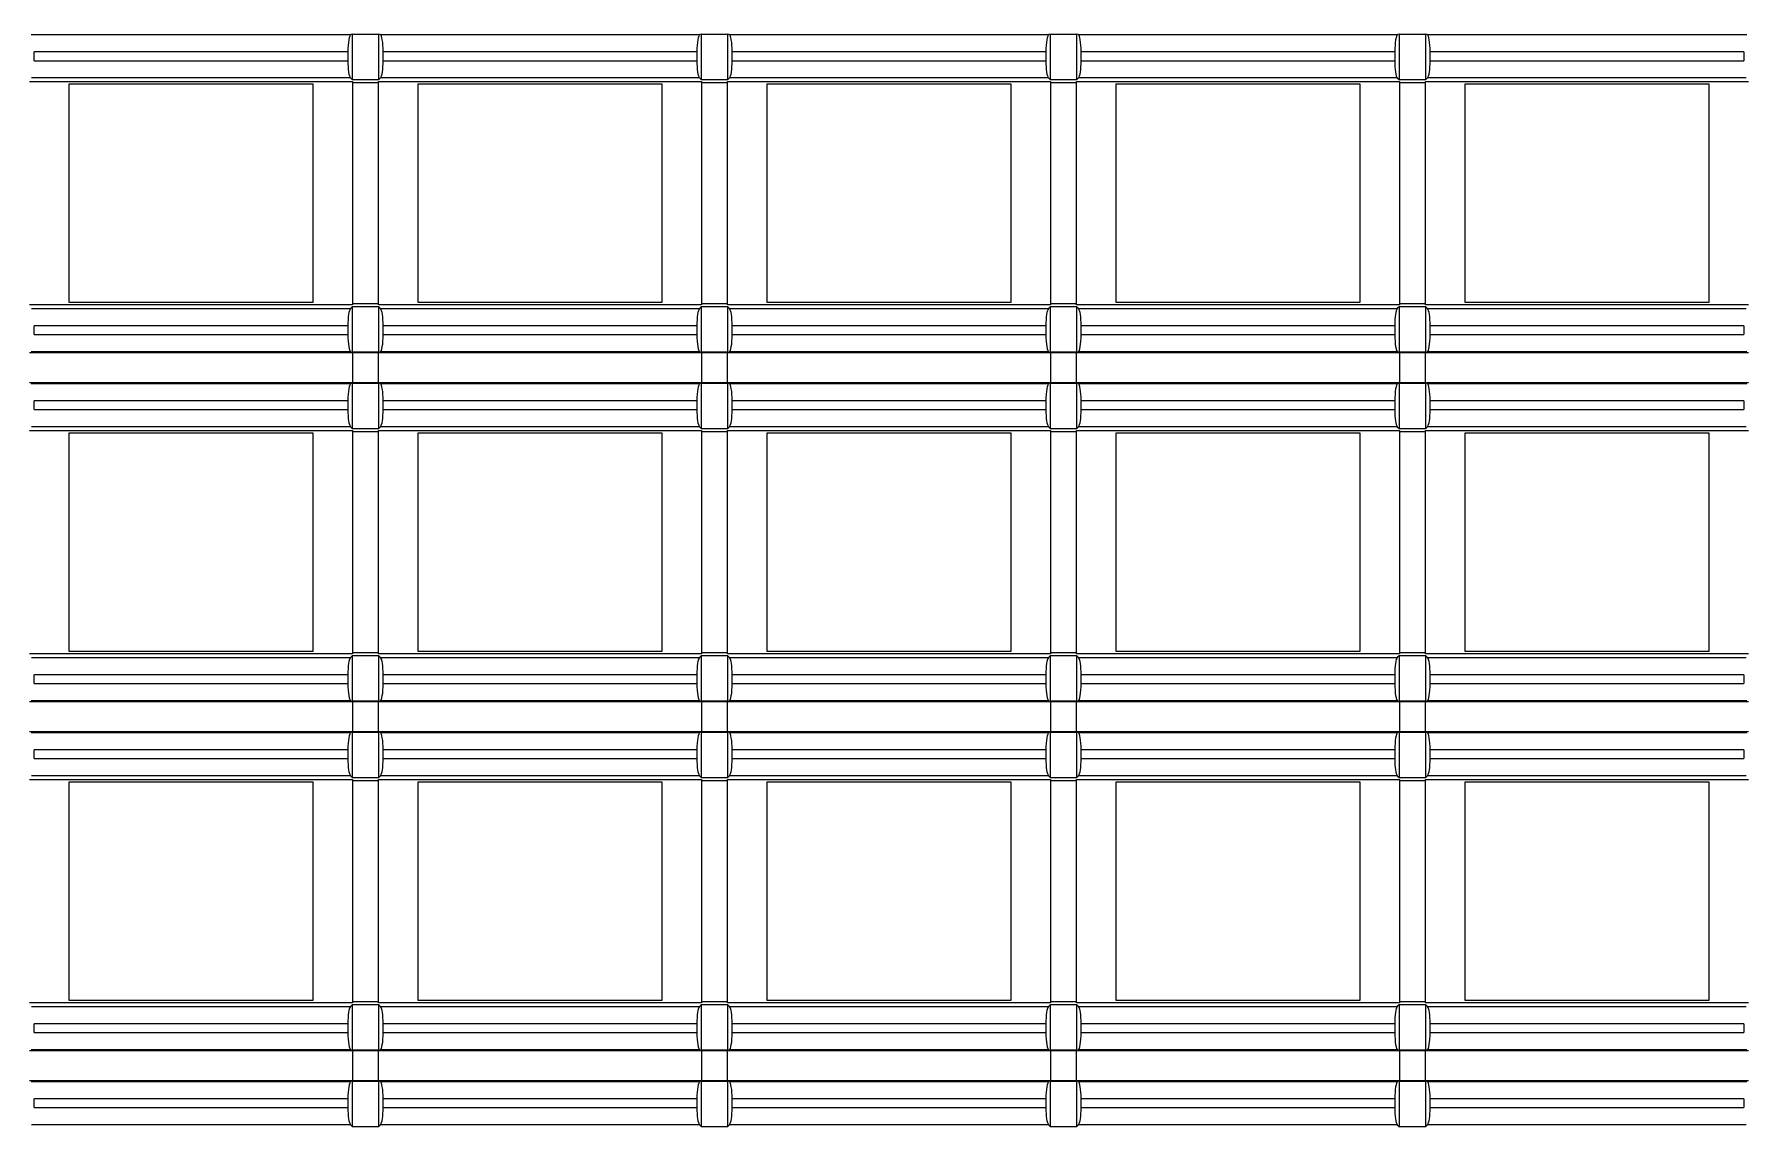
# Model space of a CAD drawing. Header units: inches. Extents: x 0 to 653, y 0 to 346.
# Drawn here: x 92.12 to 111.72, y 294.68 to 307.2 of the extents above; entities that cross this region are included whole.
import ezdxf

# ---------------------------------------------------------------- set-up
doc = ezdxf.new("R2010")
doc.units = ezdxf.units.IN
doc.header["$LTSCALE"] = 35.925693
doc.header["$MEASUREMENT"] = 0
doc.layers.add('2', color=7, linetype='CONTINUOUS')

msp = doc.modelspace()

# ---------------------------------------------------------------- linework, layer by layer
at = {"layer": '2', "color": 132, "linetype": 'Continuous', "true_color": 0x00cccc}
for p, q in [((92.09, 307.199), (95.753, 307.199)), ((95.772, 307.203), (95.753, 307.199)), ((95.772, 306.679), (95.772, 307.203)), ((95.772, 307.203), (96.072, 307.203)), ((96.072, 307.203), (96.072, 306.679)), ((96.09, 307.199), (96.072, 307.203)), ((96.09, 307.199), (99.753, 307.199)), ((99.772, 307.203), (99.753, 307.199)), ((99.772, 306.679), (99.772, 307.203)), ((99.772, 307.203), (100.072, 307.203)), ((100.072, 307.203), (100.072, 306.679)), ((100.09, 307.199), (100.072, 307.203)), ((100.09, 307.199), (103.753, 307.199)), ((103.772, 307.203), (103.753, 307.199)), ((103.772, 306.679), (103.772, 307.203)), ((103.772, 307.203), (104.072, 307.203)), ((104.072, 307.203), (104.072, 306.679)), ((104.09, 307.199), (104.072, 307.203)), ((104.09, 307.199), (107.753, 307.199)), ((107.772, 307.203), (107.753, 307.199)), ((107.772, 306.679), (107.772, 307.203)), ((107.772, 307.203), (108.072, 307.203)), ((108.072, 307.203), (108.072, 306.679)), ((108.09, 307.199), (108.072, 307.203)), ((108.09, 307.199), (111.753, 307.199)), ((92.124, 306.899), (92.124, 306.999)), ((95.719, 306.999), (92.124, 306.999)), ((92.124, 306.899), (95.719, 306.899)), ((95.719, 306.999), (95.719, 306.899)), ((96.124, 306.899), (96.124, 306.999)), ((99.719, 306.999), (96.124, 306.999)), ((96.124, 306.899), (99.719, 306.899)), ((99.719, 306.999), (99.719, 306.899)), ((100.124, 306.899), (100.124, 306.999)), ((103.719, 306.999), (100.124, 306.999)), ((100.124, 306.899), (103.719, 306.899)), ((103.719, 306.999), (103.719, 306.899)), ((104.124, 306.899), (104.124, 306.999)), ((107.719, 306.999), (104.124, 306.999)), ((104.124, 306.899), (107.719, 306.899)), ((107.719, 306.999), (107.719, 306.899)), ((108.124, 306.899), (108.124, 306.999)), ((111.719, 306.999), (108.124, 306.999)), ((108.124, 306.899), (111.719, 306.899)), ((111.719, 306.999), (111.719, 306.899)), ((92.072, 306.662), (95.772, 306.662)), ((95.749, 306.703), (92.095, 306.703)), ((95.749, 306.703), (95.772, 306.679)), ((96.072, 306.679), (95.772, 306.679)), ((95.772, 306.662), (95.772, 304.099)), ((96.072, 306.679), (96.095, 306.703)), ((96.072, 304.099), (96.072, 306.662)), ((96.072, 306.662), (99.772, 306.662)), ((99.748, 306.703), (96.095, 306.703)), ((99.748, 306.703), (99.772, 306.679)), ((100.072, 306.679), (99.772, 306.679)), ((99.772, 306.662), (99.772, 304.099)), ((100.072, 306.679), (100.095, 306.703)), ((100.072, 304.099), (100.072, 306.662)), ((100.072, 306.662), (103.772, 306.662)), ((103.748, 306.703), (100.095, 306.703)), ((103.748, 306.703), (103.772, 306.679)), ((104.072, 306.679), (103.772, 306.679)), ((103.772, 306.662), (103.772, 304.099)), ((104.072, 306.679), (104.095, 306.703)), ((104.072, 304.099), (104.072, 306.662)), ((104.072, 306.662), (107.772, 306.662)), ((107.748, 306.703), (104.095, 306.703)), ((107.748, 306.703), (107.772, 306.679)), ((108.072, 306.679), (107.772, 306.679)), ((107.772, 306.662), (107.772, 304.099)), ((108.072, 306.679), (108.095, 306.703)), ((108.072, 304.099), (108.072, 306.662)), ((108.072, 306.662), (111.772, 306.662)), ((111.748, 306.703), (108.095, 306.703)), ((92.522, 306.63), (92.522, 304.13)), ((95.322, 306.63), (92.522, 306.63)), ((95.322, 304.13), (95.322, 306.63)), ((96.072, 306.644), (95.772, 306.644)), ((96.522, 306.63), (96.522, 304.13)), ((99.322, 306.63), (96.522, 306.63)), ((99.322, 304.13), (99.322, 306.63)), ((100.072, 306.644), (99.772, 306.644)), ((100.522, 306.63), (100.522, 304.13)), ((103.322, 306.63), (100.522, 306.63)), ((103.322, 304.13), (103.322, 306.63)), ((104.072, 306.644), (103.772, 306.644)), ((104.522, 306.63), (104.522, 304.13)), ((107.322, 306.63), (104.522, 306.63)), ((107.322, 304.13), (107.322, 306.63)), ((108.072, 306.644), (107.772, 306.644)), ((108.522, 306.63), (108.522, 304.13)), ((111.322, 306.63), (108.522, 306.63)), ((111.322, 304.13), (111.322, 306.63)), ((92.522, 304.13), (95.322, 304.13)), ((95.772, 304.117), (96.072, 304.117)), ((96.522, 304.13), (99.322, 304.13)), ((99.772, 304.117), (100.072, 304.117)), ((100.522, 304.13), (103.322, 304.13)), ((103.772, 304.117), (104.072, 304.117)), ((104.522, 304.13), (107.322, 304.13)), ((107.772, 304.117), (108.072, 304.117)), ((108.522, 304.13), (111.322, 304.13)), ((95.772, 304.099), (92.072, 304.099)), ((92.095, 304.058), (95.749, 304.058)), ((95.772, 304.081), (95.749, 304.058)), ((95.772, 303.558), (95.772, 304.081)), ((95.772, 304.081), (96.072, 304.081)), ((99.772, 304.099), (96.072, 304.099)), ((96.072, 304.081), (96.072, 303.558)), ((96.095, 304.058), (96.072, 304.081)), ((96.095, 304.058), (99.748, 304.058)), ((99.772, 304.081), (99.748, 304.058)), ((99.772, 303.558), (99.772, 304.081)), ((99.772, 304.081), (100.072, 304.081)), ((103.772, 304.099), (100.072, 304.099)), ((100.072, 304.081), (100.072, 303.558)), ((100.095, 304.058), (100.072, 304.081)), ((100.095, 304.058), (103.748, 304.058)), ((103.772, 304.081), (103.748, 304.058)), ((103.772, 303.558), (103.772, 304.081)), ((103.772, 304.081), (104.072, 304.081)), ((107.772, 304.099), (104.072, 304.099)), ((104.072, 304.081), (104.072, 303.558)), ((104.095, 304.058), (104.072, 304.081)), ((104.095, 304.058), (107.748, 304.058)), ((107.772, 304.081), (107.748, 304.058)), ((107.772, 303.558), (107.772, 304.081)), ((107.772, 304.081), (108.072, 304.081)), ((111.772, 304.099), (108.072, 304.099)), ((108.072, 304.081), (108.072, 303.558)), ((108.095, 304.058), (108.072, 304.081)), ((108.095, 304.058), (111.748, 304.058)), ((92.124, 303.761), (92.124, 303.861)), ((95.719, 303.861), (92.124, 303.861)), ((92.124, 303.761), (95.719, 303.761)), ((95.719, 303.861), (95.719, 303.761)), ((96.124, 303.761), (96.124, 303.861)), ((99.719, 303.861), (96.124, 303.861)), ((96.124, 303.761), (99.719, 303.761)), ((99.719, 303.861), (99.719, 303.761)), ((100.124, 303.761), (100.124, 303.861)), ((103.719, 303.861), (100.124, 303.861)), ((100.124, 303.761), (103.719, 303.761)), ((103.719, 303.861), (103.719, 303.761)), ((104.124, 303.761), (104.124, 303.861)), ((107.719, 303.861), (104.124, 303.861)), ((104.124, 303.761), (107.719, 303.761)), ((107.719, 303.861), (107.719, 303.761)), ((108.124, 303.761), (108.124, 303.861)), ((111.719, 303.861), (108.124, 303.861)), ((108.124, 303.761), (111.719, 303.761)), ((111.719, 303.861), (111.719, 303.761)), ((92.072, 303.554), (95.772, 303.554)), ((95.753, 303.561), (92.09, 303.561)), ((95.753, 303.561), (95.772, 303.558)), ((96.072, 303.558), (95.772, 303.558)), ((95.772, 303.554), (95.772, 303.206)), ((96.072, 303.551), (95.772, 303.551)), ((96.072, 303.558), (96.09, 303.561)), ((96.072, 303.206), (96.072, 303.554)), ((96.072, 303.554), (99.772, 303.554)), ((99.753, 303.561), (96.09, 303.561)), ((99.753, 303.561), (99.772, 303.558)), ((100.072, 303.558), (99.772, 303.558)), ((99.772, 303.554), (99.772, 303.206)), ((100.072, 303.551), (99.772, 303.551)), ((100.072, 303.558), (100.09, 303.561)), ((100.072, 303.206), (100.072, 303.554)), ((100.072, 303.554), (103.772, 303.554)), ((103.753, 303.561), (100.09, 303.561)), ((103.753, 303.561), (103.772, 303.558)), ((104.072, 303.558), (103.772, 303.558)), ((103.772, 303.554), (103.772, 303.206)), ((104.072, 303.551), (103.772, 303.551)), ((104.072, 303.558), (104.09, 303.561)), ((104.072, 303.206), (104.072, 303.554)), ((104.072, 303.554), (107.772, 303.554)), ((107.753, 303.561), (104.09, 303.561)), ((107.753, 303.561), (107.772, 303.558)), ((108.072, 303.558), (107.772, 303.558)), ((107.772, 303.554), (107.772, 303.206)), ((108.072, 303.551), (107.772, 303.551)), ((108.072, 303.558), (108.09, 303.561)), ((108.072, 303.206), (108.072, 303.554)), ((108.072, 303.554), (111.772, 303.554)), ((111.753, 303.561), (108.09, 303.561)), ((95.772, 303.206), (92.072, 303.206)), ((92.09, 303.199), (95.753, 303.199)), ((95.772, 303.203), (95.753, 303.199)), ((95.772, 303.21), (96.072, 303.21)), ((95.772, 302.679), (95.772, 303.203)), ((95.772, 303.203), (96.072, 303.203)), ((99.772, 303.206), (96.072, 303.206)), ((96.072, 303.203), (96.072, 302.679)), ((96.09, 303.199), (96.072, 303.203)), ((96.09, 303.199), (99.753, 303.199)), ((99.772, 303.203), (99.753, 303.199)), ((99.772, 303.21), (100.072, 303.21)), ((99.772, 302.679), (99.772, 303.203)), ((99.772, 303.203), (100.072, 303.203)), ((103.772, 303.206), (100.072, 303.206)), ((100.072, 303.203), (100.072, 302.679)), ((100.09, 303.199), (100.072, 303.203)), ((100.09, 303.199), (103.753, 303.199)), ((103.772, 303.203), (103.753, 303.199)), ((103.772, 303.21), (104.072, 303.21)), ((103.772, 302.679), (103.772, 303.203)), ((103.772, 303.203), (104.072, 303.203)), ((107.772, 303.206), (104.072, 303.206)), ((104.072, 303.203), (104.072, 302.679)), ((104.09, 303.199), (104.072, 303.203)), ((104.09, 303.199), (107.753, 303.199)), ((107.772, 303.203), (107.753, 303.199)), ((107.772, 303.21), (108.072, 303.21)), ((107.772, 302.679), (107.772, 303.203)), ((107.772, 303.203), (108.072, 303.203)), ((111.772, 303.206), (108.072, 303.206)), ((108.072, 303.203), (108.072, 302.679)), ((108.09, 303.199), (108.072, 303.203)), ((108.09, 303.199), (111.753, 303.199)), ((92.124, 302.9), (92.124, 302.999)), ((95.719, 302.999), (92.124, 302.999)), ((95.719, 302.999), (95.719, 302.9)), ((96.124, 302.9), (96.124, 302.999)), ((99.719, 302.999), (96.124, 302.999)), ((99.719, 302.999), (99.719, 302.9)), ((100.124, 302.9), (100.124, 302.999)), ((103.719, 302.999), (100.124, 302.999)), ((103.719, 302.999), (103.719, 302.9)), ((104.124, 302.9), (104.124, 302.999)), ((107.719, 302.999), (104.124, 302.999)), ((107.719, 302.999), (107.719, 302.9)), ((108.124, 302.9), (108.124, 302.999)), ((111.719, 302.999), (108.124, 302.999)), ((111.719, 302.999), (111.719, 302.9)), ((92.124, 302.9), (95.719, 302.9)), ((96.124, 302.9), (99.719, 302.9)), ((100.124, 302.9), (103.719, 302.9)), ((104.124, 302.9), (107.719, 302.9)), ((108.124, 302.9), (111.719, 302.9)), ((92.072, 302.662), (95.772, 302.662)), ((95.749, 302.703), (92.095, 302.703)), ((92.522, 302.63), (92.522, 300.13)), ((95.322, 302.63), (92.522, 302.63)), ((95.322, 300.13), (95.322, 302.63)), ((95.749, 302.703), (95.772, 302.679)), ((96.072, 302.679), (95.772, 302.679)), ((95.772, 302.662), (95.772, 300.099)), ((96.072, 302.644), (95.772, 302.644)), ((96.072, 302.679), (96.095, 302.703)), ((96.072, 300.099), (96.072, 302.662)), ((96.072, 302.662), (99.772, 302.662)), ((99.748, 302.703), (96.095, 302.703)), ((96.522, 302.63), (96.522, 300.13)), ((99.322, 302.63), (96.522, 302.63)), ((99.322, 300.13), (99.322, 302.63)), ((99.748, 302.703), (99.772, 302.679)), ((100.072, 302.679), (99.772, 302.679)), ((99.772, 302.662), (99.772, 300.099)), ((100.072, 302.644), (99.772, 302.644)), ((100.072, 302.679), (100.095, 302.703)), ((100.072, 300.099), (100.072, 302.662)), ((100.072, 302.662), (103.772, 302.662)), ((103.748, 302.703), (100.095, 302.703)), ((100.522, 302.63), (100.522, 300.13)), ((103.322, 302.63), (100.522, 302.63)), ((103.322, 300.13), (103.322, 302.63)), ((103.748, 302.703), (103.772, 302.679)), ((104.072, 302.679), (103.772, 302.679)), ((103.772, 302.662), (103.772, 300.099)), ((104.072, 302.644), (103.772, 302.644)), ((104.072, 302.679), (104.095, 302.703)), ((104.072, 300.099), (104.072, 302.662)), ((104.072, 302.662), (107.772, 302.662)), ((107.748, 302.703), (104.095, 302.703)), ((104.522, 302.63), (104.522, 300.13)), ((107.322, 302.63), (104.522, 302.63)), ((107.322, 300.13), (107.322, 302.63)), ((107.748, 302.703), (107.772, 302.679)), ((108.072, 302.679), (107.772, 302.679)), ((107.772, 302.662), (107.772, 300.099)), ((108.072, 302.644), (107.772, 302.644)), ((108.072, 302.679), (108.095, 302.703)), ((108.072, 300.099), (108.072, 302.662)), ((108.072, 302.662), (111.772, 302.662)), ((111.748, 302.703), (108.095, 302.703)), ((108.522, 302.63), (108.522, 300.13)), ((111.322, 302.63), (108.522, 302.63)), ((111.322, 300.13), (111.322, 302.63)), ((95.772, 300.099), (92.072, 300.099)), ((92.095, 300.058), (95.749, 300.058)), ((92.522, 300.13), (95.322, 300.13)), ((95.772, 300.081), (95.749, 300.058)), ((95.772, 300.117), (96.072, 300.117)), ((95.772, 299.558), (95.772, 300.081)), ((95.772, 300.081), (96.072, 300.081)), ((99.772, 300.099), (96.072, 300.099)), ((96.072, 300.081), (96.072, 299.558)), ((96.095, 300.058), (96.072, 300.081)), ((96.095, 300.058), (99.748, 300.058)), ((96.522, 300.13), (99.322, 300.13)), ((99.772, 300.081), (99.748, 300.058)), ((99.772, 300.117), (100.072, 300.117)), ((99.772, 299.558), (99.772, 300.081)), ((99.772, 300.081), (100.072, 300.081)), ((103.772, 300.099), (100.072, 300.099)), ((100.072, 300.081), (100.072, 299.558)), ((100.095, 300.058), (100.072, 300.081)), ((100.095, 300.058), (103.748, 300.058)), ((100.522, 300.13), (103.322, 300.13)), ((103.772, 300.081), (103.748, 300.058)), ((103.772, 300.117), (104.072, 300.117)), ((103.772, 299.558), (103.772, 300.081)), ((103.772, 300.081), (104.072, 300.081)), ((107.772, 300.099), (104.072, 300.099)), ((104.072, 300.081), (104.072, 299.558)), ((104.095, 300.058), (104.072, 300.081)), ((104.095, 300.058), (107.748, 300.058)), ((104.522, 300.13), (107.322, 300.13)), ((107.772, 300.081), (107.748, 300.058)), ((107.772, 300.117), (108.072, 300.117)), ((107.772, 299.558), (107.772, 300.081)), ((107.772, 300.081), (108.072, 300.081)), ((111.772, 300.099), (108.072, 300.099)), ((108.072, 300.081), (108.072, 299.558)), ((108.095, 300.058), (108.072, 300.081)), ((108.095, 300.058), (111.748, 300.058)), ((108.522, 300.13), (111.322, 300.13)), ((92.124, 299.761), (92.124, 299.861)), ((95.719, 299.861), (92.124, 299.861)), ((95.719, 299.861), (95.719, 299.761)), ((96.124, 299.761), (96.124, 299.861)), ((99.719, 299.861), (96.124, 299.861)), ((99.719, 299.861), (99.719, 299.761)), ((100.124, 299.761), (100.124, 299.861)), ((103.719, 299.861), (100.124, 299.861)), ((103.719, 299.861), (103.719, 299.761)), ((104.124, 299.761), (104.124, 299.861)), ((107.719, 299.861), (104.124, 299.861)), ((107.719, 299.861), (107.719, 299.761)), ((108.124, 299.761), (108.124, 299.861)), ((111.719, 299.861), (108.124, 299.861)), ((111.719, 299.861), (111.719, 299.761)), ((92.124, 299.761), (95.719, 299.761)), ((96.124, 299.761), (99.719, 299.761)), ((100.124, 299.761), (103.719, 299.761)), ((104.124, 299.761), (107.719, 299.761)), ((108.124, 299.761), (111.719, 299.761)), ((92.072, 299.554), (95.772, 299.554)), ((95.753, 299.562), (92.09, 299.562)), ((95.753, 299.562), (95.772, 299.558)), ((96.072, 299.558), (95.772, 299.558)), ((95.772, 299.554), (95.772, 299.206)), ((96.072, 299.551), (95.772, 299.551)), ((96.072, 299.558), (96.09, 299.562)), ((96.072, 299.206), (96.072, 299.554)), ((96.072, 299.554), (99.772, 299.554)), ((99.753, 299.562), (96.09, 299.562)), ((99.753, 299.562), (99.772, 299.558)), ((100.072, 299.558), (99.772, 299.558)), ((99.772, 299.554), (99.772, 299.206)), ((100.072, 299.551), (99.772, 299.551)), ((100.072, 299.558), (100.09, 299.562)), ((100.072, 299.206), (100.072, 299.554)), ((100.072, 299.554), (103.772, 299.554)), ((103.753, 299.562), (100.09, 299.562)), ((103.753, 299.562), (103.772, 299.558)), ((104.072, 299.558), (103.772, 299.558)), ((103.772, 299.554), (103.772, 299.206)), ((104.072, 299.551), (103.772, 299.551)), ((104.072, 299.558), (104.09, 299.562)), ((104.072, 299.206), (104.072, 299.554)), ((104.072, 299.554), (107.772, 299.554)), ((107.753, 299.562), (104.09, 299.562)), ((107.753, 299.562), (107.772, 299.558)), ((108.072, 299.558), (107.772, 299.558)), ((107.772, 299.554), (107.772, 299.206)), ((108.072, 299.551), (107.772, 299.551)), ((108.072, 299.558), (108.09, 299.562)), ((108.072, 299.206), (108.072, 299.554)), ((108.072, 299.554), (111.772, 299.554)), ((111.753, 299.562), (108.09, 299.562)), ((95.772, 299.206), (92.072, 299.206)), ((92.09, 299.199), (95.753, 299.199)), ((95.772, 299.203), (95.753, 299.199)), ((95.772, 299.21), (96.072, 299.21)), ((95.772, 298.679), (95.772, 299.203)), ((95.772, 299.203), (96.072, 299.203)), ((99.772, 299.206), (96.072, 299.206)), ((96.072, 299.203), (96.072, 298.679)), ((96.09, 299.199), (96.072, 299.203)), ((96.09, 299.199), (99.753, 299.199)), ((99.772, 299.203), (99.753, 299.199)), ((99.772, 299.21), (100.072, 299.21)), ((99.772, 298.679), (99.772, 299.203)), ((99.772, 299.203), (100.072, 299.203)), ((103.772, 299.206), (100.072, 299.206)), ((100.072, 299.203), (100.072, 298.679)), ((100.09, 299.199), (100.072, 299.203)), ((100.09, 299.199), (103.753, 299.199)), ((103.772, 299.203), (103.753, 299.199)), ((103.772, 299.21), (104.072, 299.21)), ((103.772, 298.679), (103.772, 299.203)), ((103.772, 299.203), (104.072, 299.203)), ((107.772, 299.206), (104.072, 299.206)), ((104.072, 299.203), (104.072, 298.679)), ((104.09, 299.199), (104.072, 299.203)), ((104.09, 299.199), (107.753, 299.199)), ((107.772, 299.203), (107.753, 299.199)), ((107.772, 299.21), (108.072, 299.21)), ((107.772, 298.679), (107.772, 299.203)), ((107.772, 299.203), (108.072, 299.203)), ((111.772, 299.206), (108.072, 299.206)), ((108.072, 299.203), (108.072, 298.679)), ((108.09, 299.199), (108.072, 299.203)), ((108.09, 299.199), (111.753, 299.199)), ((92.124, 298.9), (92.124, 298.999)), ((95.719, 298.999), (92.124, 298.999)), ((92.124, 298.9), (95.719, 298.9)), ((95.719, 298.999), (95.719, 298.9)), ((96.124, 298.9), (96.124, 298.999)), ((99.719, 298.999), (96.124, 298.999)), ((96.124, 298.9), (99.719, 298.9)), ((99.719, 298.999), (99.719, 298.9)), ((100.124, 298.9), (100.124, 298.999)), ((103.719, 298.999), (100.124, 298.999)), ((100.124, 298.9), (103.719, 298.9)), ((103.719, 298.999), (103.719, 298.9)), ((104.124, 298.9), (104.124, 298.999)), ((107.719, 298.999), (104.124, 298.999)), ((104.124, 298.9), (107.719, 298.9)), ((107.719, 298.999), (107.719, 298.9)), ((108.124, 298.9), (108.124, 298.999)), ((111.719, 298.999), (108.124, 298.999)), ((108.124, 298.9), (111.719, 298.9)), ((111.719, 298.999), (111.719, 298.9)), ((92.072, 298.662), (95.772, 298.662)), ((95.749, 298.703), (92.095, 298.703)), ((92.522, 298.63), (92.522, 296.13)), ((95.322, 298.63), (92.522, 298.63)), ((95.322, 296.13), (95.322, 298.63)), ((95.749, 298.703), (95.772, 298.679)), ((96.072, 298.679), (95.772, 298.679)), ((95.772, 298.662), (95.772, 296.099)), ((96.072, 298.644), (95.772, 298.644)), ((96.072, 298.679), (96.095, 298.703)), ((96.072, 296.099), (96.072, 298.662)), ((96.072, 298.662), (99.772, 298.662)), ((99.748, 298.703), (96.095, 298.703)), ((96.522, 298.63), (96.522, 296.13)), ((99.322, 298.63), (96.522, 298.63)), ((99.322, 296.13), (99.322, 298.63)), ((99.748, 298.703), (99.772, 298.679)), ((100.072, 298.679), (99.772, 298.679)), ((99.772, 298.662), (99.772, 296.099)), ((100.072, 298.644), (99.772, 298.644)), ((100.072, 298.679), (100.095, 298.703)), ((100.072, 296.099), (100.072, 298.662)), ((100.072, 298.662), (103.772, 298.662)), ((103.748, 298.703), (100.095, 298.703)), ((100.522, 298.63), (100.522, 296.13)), ((103.322, 298.63), (100.522, 298.63)), ((103.322, 296.13), (103.322, 298.63)), ((103.748, 298.703), (103.772, 298.679)), ((104.072, 298.679), (103.772, 298.679)), ((103.772, 298.662), (103.772, 296.099)), ((104.072, 298.644), (103.772, 298.644)), ((104.072, 298.679), (104.095, 298.703)), ((104.072, 296.099), (104.072, 298.662)), ((104.072, 298.662), (107.772, 298.662)), ((107.748, 298.703), (104.095, 298.703)), ((104.522, 298.63), (104.522, 296.13)), ((107.322, 298.63), (104.522, 298.63)), ((107.322, 296.13), (107.322, 298.63)), ((107.748, 298.703), (107.772, 298.679)), ((108.072, 298.679), (107.772, 298.679)), ((107.772, 298.662), (107.772, 296.099)), ((108.072, 298.644), (107.772, 298.644)), ((108.072, 298.679), (108.095, 298.703)), ((108.072, 296.099), (108.072, 298.662)), ((108.072, 298.662), (111.772, 298.662)), ((111.748, 298.703), (108.095, 298.703)), ((108.522, 298.63), (108.522, 296.13)), ((111.322, 298.63), (108.522, 298.63)), ((111.322, 296.13), (111.322, 298.63)), ((95.772, 296.099), (92.072, 296.099)), ((92.522, 296.13), (95.322, 296.13)), ((95.772, 296.081), (95.749, 296.058)), ((95.772, 296.117), (96.072, 296.117)), ((95.772, 295.558), (95.772, 296.081)), ((95.772, 296.081), (96.072, 296.081)), ((99.772, 296.099), (96.072, 296.099)), ((96.072, 296.081), (96.072, 295.558)), ((96.095, 296.058), (96.072, 296.081)), ((96.522, 296.13), (99.322, 296.13)), ((99.772, 296.081), (99.748, 296.058)), ((99.772, 296.117), (100.072, 296.117)), ((99.772, 295.558), (99.772, 296.081)), ((99.772, 296.081), (100.072, 296.081)), ((103.772, 296.099), (100.072, 296.099)), ((100.072, 296.081), (100.072, 295.558)), ((100.095, 296.058), (100.072, 296.081)), ((100.522, 296.13), (103.322, 296.13)), ((103.772, 296.081), (103.748, 296.058)), ((103.772, 296.117), (104.072, 296.117)), ((103.772, 295.558), (103.772, 296.081)), ((103.772, 296.081), (104.072, 296.081)), ((107.772, 296.099), (104.072, 296.099)), ((104.072, 296.081), (104.072, 295.558)), ((104.095, 296.058), (104.072, 296.081)), ((104.522, 296.13), (107.322, 296.13)), ((107.772, 296.081), (107.748, 296.058)), ((107.772, 296.117), (108.072, 296.117)), ((107.772, 295.558), (107.772, 296.081)), ((107.772, 296.081), (108.072, 296.081)), ((111.772, 296.099), (108.072, 296.099)), ((108.072, 296.081), (108.072, 295.558)), ((108.095, 296.058), (108.072, 296.081)), ((108.522, 296.13), (111.322, 296.13)), ((92.095, 296.058), (95.749, 296.058)), ((96.095, 296.058), (99.748, 296.058)), ((100.095, 296.058), (103.748, 296.058)), ((104.095, 296.058), (107.748, 296.058)), ((108.095, 296.058), (111.748, 296.058)), ((92.124, 295.761), (92.124, 295.861)), ((95.719, 295.861), (92.124, 295.861)), ((92.124, 295.761), (95.719, 295.761)), ((95.719, 295.861), (95.719, 295.761)), ((96.124, 295.761), (96.124, 295.861)), ((99.719, 295.861), (96.124, 295.861)), ((96.124, 295.761), (99.719, 295.761)), ((99.719, 295.861), (99.719, 295.761)), ((100.124, 295.761), (100.124, 295.861)), ((103.719, 295.861), (100.124, 295.861)), ((100.124, 295.761), (103.719, 295.761)), ((103.719, 295.861), (103.719, 295.761)), ((104.124, 295.761), (104.124, 295.861)), ((107.719, 295.861), (104.124, 295.861)), ((104.124, 295.761), (107.719, 295.761)), ((107.719, 295.861), (107.719, 295.761)), ((108.124, 295.761), (108.124, 295.861)), ((111.719, 295.861), (108.124, 295.861)), ((108.124, 295.761), (111.719, 295.761)), ((111.719, 295.861), (111.719, 295.761)), ((92.072, 295.554), (95.772, 295.554)), ((95.753, 295.562), (92.09, 295.562)), ((95.753, 295.562), (95.772, 295.558)), ((96.072, 295.558), (95.772, 295.558)), ((95.772, 295.554), (95.772, 295.206)), ((96.072, 295.551), (95.772, 295.551)), ((96.072, 295.558), (96.09, 295.562)), ((96.072, 295.206), (96.072, 295.554)), ((96.072, 295.554), (99.772, 295.554)), ((99.753, 295.562), (96.09, 295.562)), ((99.753, 295.562), (99.772, 295.558)), ((100.072, 295.558), (99.772, 295.558)), ((99.772, 295.554), (99.772, 295.206)), ((100.072, 295.551), (99.772, 295.551)), ((100.072, 295.558), (100.09, 295.562)), ((100.072, 295.206), (100.072, 295.554)), ((100.072, 295.554), (103.772, 295.554)), ((103.753, 295.562), (100.09, 295.562)), ((103.753, 295.562), (103.772, 295.558)), ((104.072, 295.558), (103.772, 295.558)), ((103.772, 295.554), (103.772, 295.206)), ((104.072, 295.551), (103.772, 295.551)), ((104.072, 295.558), (104.09, 295.562)), ((104.072, 295.206), (104.072, 295.554)), ((104.072, 295.554), (107.772, 295.554)), ((107.753, 295.562), (104.09, 295.562)), ((107.753, 295.562), (107.772, 295.558)), ((108.072, 295.558), (107.772, 295.558)), ((107.772, 295.554), (107.772, 295.206)), ((108.072, 295.551), (107.772, 295.551)), ((108.072, 295.558), (108.09, 295.562)), ((108.072, 295.206), (108.072, 295.554)), ((108.072, 295.554), (111.772, 295.554)), ((111.753, 295.562), (108.09, 295.562)), ((95.772, 295.206), (92.072, 295.206)), ((92.09, 295.199), (95.753, 295.199)), ((95.772, 295.203), (95.753, 295.199)), ((95.772, 295.21), (96.072, 295.21)), ((95.772, 294.679), (95.772, 295.203)), ((95.772, 295.203), (96.072, 295.203)), ((99.772, 295.206), (96.072, 295.206)), ((96.072, 295.203), (96.072, 294.679)), ((96.09, 295.199), (96.072, 295.203)), ((96.09, 295.199), (99.753, 295.199)), ((99.772, 295.203), (99.753, 295.199)), ((99.772, 295.21), (100.072, 295.21)), ((99.772, 294.679), (99.772, 295.203)), ((99.772, 295.203), (100.072, 295.203)), ((103.772, 295.206), (100.072, 295.206)), ((100.072, 295.203), (100.072, 294.679)), ((100.09, 295.199), (100.072, 295.203)), ((100.09, 295.199), (103.753, 295.199)), ((103.772, 295.203), (103.753, 295.199)), ((103.772, 295.21), (104.072, 295.21)), ((103.772, 294.679), (103.772, 295.203)), ((103.772, 295.203), (104.072, 295.203)), ((107.772, 295.206), (104.072, 295.206)), ((104.072, 295.203), (104.072, 294.679)), ((104.09, 295.199), (104.072, 295.203)), ((104.09, 295.199), (107.753, 295.199)), ((107.772, 295.203), (107.753, 295.199)), ((107.772, 295.21), (108.072, 295.21)), ((107.772, 294.679), (107.772, 295.203)), ((107.772, 295.203), (108.072, 295.203)), ((111.772, 295.206), (108.072, 295.206)), ((108.072, 295.203), (108.072, 294.679)), ((108.09, 295.199), (108.072, 295.203)), ((108.09, 295.199), (111.753, 295.199)), ((92.124, 294.9), (92.124, 294.999)), ((95.719, 294.999), (92.124, 294.999)), ((95.719, 294.999), (95.719, 294.9)), ((96.124, 294.9), (96.124, 294.999)), ((99.719, 294.999), (96.124, 294.999)), ((99.719, 294.999), (99.719, 294.9)), ((100.124, 294.9), (100.124, 294.999)), ((103.719, 294.999), (100.124, 294.999)), ((103.719, 294.999), (103.719, 294.9)), ((104.124, 294.9), (104.124, 294.999)), ((107.719, 294.999), (104.124, 294.999)), ((107.719, 294.999), (107.719, 294.9)), ((108.124, 294.9), (108.124, 294.999)), ((111.719, 294.999), (108.124, 294.999)), ((111.719, 294.999), (111.719, 294.9)), ((92.124, 294.9), (95.719, 294.9)), ((96.124, 294.9), (99.719, 294.9)), ((100.124, 294.9), (103.719, 294.9)), ((104.124, 294.9), (107.719, 294.9)), ((108.124, 294.9), (111.719, 294.9)), ((95.749, 294.703), (92.095, 294.703)), ((95.749, 294.703), (95.772, 294.679)), ((96.072, 294.679), (95.772, 294.679)), ((96.072, 294.679), (96.095, 294.703)), ((99.748, 294.703), (96.095, 294.703)), ((99.748, 294.703), (99.772, 294.679)), ((100.072, 294.679), (99.772, 294.679)), ((100.072, 294.679), (100.095, 294.703)), ((103.748, 294.703), (100.095, 294.703)), ((103.748, 294.703), (103.772, 294.679)), ((104.072, 294.679), (103.772, 294.679)), ((104.072, 294.679), (104.095, 294.703)), ((107.748, 294.703), (104.095, 294.703)), ((107.748, 294.703), (107.772, 294.679)), ((108.072, 294.679), (107.772, 294.679)), ((108.072, 294.679), (108.095, 294.703)), ((111.748, 294.703), (108.095, 294.703))]:
    msp.add_line(p, q, dxfattribs=at)
for centre, start_param, end_param in [((95.755, 306.999), 0.034907, 1.570796), ((96.089, 306.999), -1.570796, -0.034907), ((99.755, 306.999), 0.034907, 1.570796), ((100.089, 306.999), -1.570796, -0.034907), ((103.755, 306.999), 0.034907, 1.570796), ((104.089, 306.999), -1.570796, -0.034907), ((107.754, 306.999), 0.034907, 1.570796), ((108.089, 306.999), -1.570796, -0.034907), ((95.755, 306.899), 1.570796, 2.96706), ((96.089, 306.899), -2.96706, -1.570796), ((99.755, 306.899), -4.712389, -3.316126), ((100.089, 306.899), -2.96706, -1.570796), ((103.755, 306.899), -4.712389, -3.316126), ((104.089, 306.899), -2.96706, -1.570796), ((107.754, 306.899), -4.712389, -3.316126), ((108.089, 306.899), -2.96706, -1.570796), ((95.755, 303.861), 0.174533, 1.570796), ((96.089, 303.861), -1.570796, -0.174533), ((99.755, 303.861), 0.174533, 1.570796), ((100.089, 303.861), -1.570796, -0.174533), ((103.755, 303.861), 0.174533, 1.570796), ((104.089, 303.861), -1.570796, -0.174533), ((107.754, 303.861), 0.174533, 1.570796), ((108.089, 303.861), -1.570796, -0.174533), ((95.755, 303.761), 1.570796, 3.106686), ((96.089, 303.761), -3.106686, -1.570796), ((99.755, 303.761), 1.570796, 3.106686), ((100.089, 303.761), -3.106686, -1.570796), ((103.755, 303.761), -4.712389, -3.176499), ((104.089, 303.761), -3.106686, -1.570796), ((107.754, 303.761), -4.712389, -3.176499), ((108.089, 303.761), -3.106686, -1.570796), ((95.755, 302.999), 0.034907, 1.570796), ((96.089, 302.999), -1.570796, -0.034907), ((99.755, 302.999), 0.034907, 1.570796), ((100.089, 302.999), -1.570796, -0.034907), ((103.755, 302.999), 0.034907, 1.570796), ((104.089, 302.999), -1.570796, -0.034907), ((107.754, 302.999), 0.034907, 1.570796), ((108.089, 302.999), -1.570796, -0.034907), ((95.755, 302.9), 1.570796, 2.96706), ((96.089, 302.9), -2.96706, -1.570796), ((99.755, 302.9), -4.712389, -3.316126), ((100.089, 302.9), -2.96706, -1.570796), ((103.755, 302.9), -4.712389, -3.316126), ((104.089, 302.9), -2.96706, -1.570796), ((107.754, 302.9), -4.712389, -3.316126), ((108.089, 302.9), -2.96706, -1.570796), ((95.755, 299.861), 0.174533, 1.570796), ((96.089, 299.861), -1.570796, -0.174533), ((99.755, 299.861), 0.174533, 1.570796), ((100.089, 299.861), -1.570796, -0.174533), ((103.755, 299.861), 0.174533, 1.570796), ((104.089, 299.861), -1.570796, -0.174533), ((107.754, 299.861), 0.174533, 1.570796), ((108.089, 299.861), -1.570796, -0.174533), ((95.755, 299.761), 1.570796, 3.106686), ((96.089, 299.761), -3.106686, -1.570796), ((99.755, 299.761), 1.570796, 3.106686), ((100.089, 299.761), -3.106686, -1.570796), ((103.755, 299.761), -4.712389, -3.176499), ((104.089, 299.761), -3.106686, -1.570796), ((107.754, 299.761), -4.712389, -3.176499), ((108.089, 299.761), -3.106686, -1.570796), ((95.755, 298.999), 0.034907, 1.570796), ((96.089, 298.999), -1.570796, -0.034907), ((99.755, 298.999), 0.034907, 1.570796), ((100.089, 298.999), -1.570796, -0.034907), ((103.755, 298.999), 0.034907, 1.570796), ((104.089, 298.999), -1.570796, -0.034907), ((107.754, 298.999), 0.034907, 1.570796), ((108.089, 298.999), -1.570796, -0.034907), ((95.755, 298.9), 1.570796, 2.96706), ((96.089, 298.9), -2.96706, -1.570796), ((99.755, 298.9), 1.570796, 2.96706), ((100.089, 298.9), -2.96706, -1.570796), ((103.755, 298.9), -4.712389, -3.316126), ((104.089, 298.9), -2.96706, -1.570796), ((107.754, 298.9), -4.712389, -3.316126), ((108.089, 298.9), -2.96706, -1.570796), ((95.755, 295.861), 0.174533, 1.570796), ((96.089, 295.861), -1.570796, -0.174533), ((99.755, 295.861), 0.174533, 1.570796), ((100.089, 295.861), -1.570796, -0.174533), ((103.755, 295.861), 0.174533, 1.570796), ((104.089, 295.861), -1.570796, -0.174533), ((107.754, 295.861), 0.174533, 1.570796), ((108.089, 295.861), -1.570796, -0.174533), ((95.755, 295.761), 1.570796, 3.106686), ((96.089, 295.761), -3.106686, -1.570796), ((99.755, 295.761), 1.570796, 3.106686), ((100.089, 295.761), -3.106686, -1.570796), ((103.755, 295.761), -4.712389, -3.176499), ((104.089, 295.761), -3.106686, -1.570796), ((107.754, 295.761), -4.712389, -3.176499), ((108.089, 295.761), -3.106686, -1.570796), ((95.755, 294.999), 0.034907, 1.570796), ((96.089, 294.999), -1.570796, -0.034907), ((99.755, 294.999), 0.034907, 1.570796), ((100.089, 294.999), -1.570796, -0.034907), ((103.755, 294.999), 0.034907, 1.570796), ((104.089, 294.999), -1.570796, -0.034907), ((107.754, 294.999), 0.034907, 1.570796), ((108.089, 294.999), -1.570796, -0.034907), ((95.755, 294.9), 1.570796, 2.96706), ((96.089, 294.9), -2.96706, -1.570796), ((99.755, 294.9), 1.570796, 2.96706), ((100.089, 294.9), -2.96706, -1.570796), ((103.755, 294.9), -4.712389, -3.316126), ((104.089, 294.9), -2.96706, -1.570796), ((107.754, 294.9), -4.712389, -3.316126), ((108.089, 294.9), -2.96706, -1.570796)]:
    msp.add_ellipse(centre, major_axis=(0, 0.2), ratio=0.176327, start_param=start_param, end_param=end_param, dxfattribs=at)

doc.saveas('drawing.dxf')
